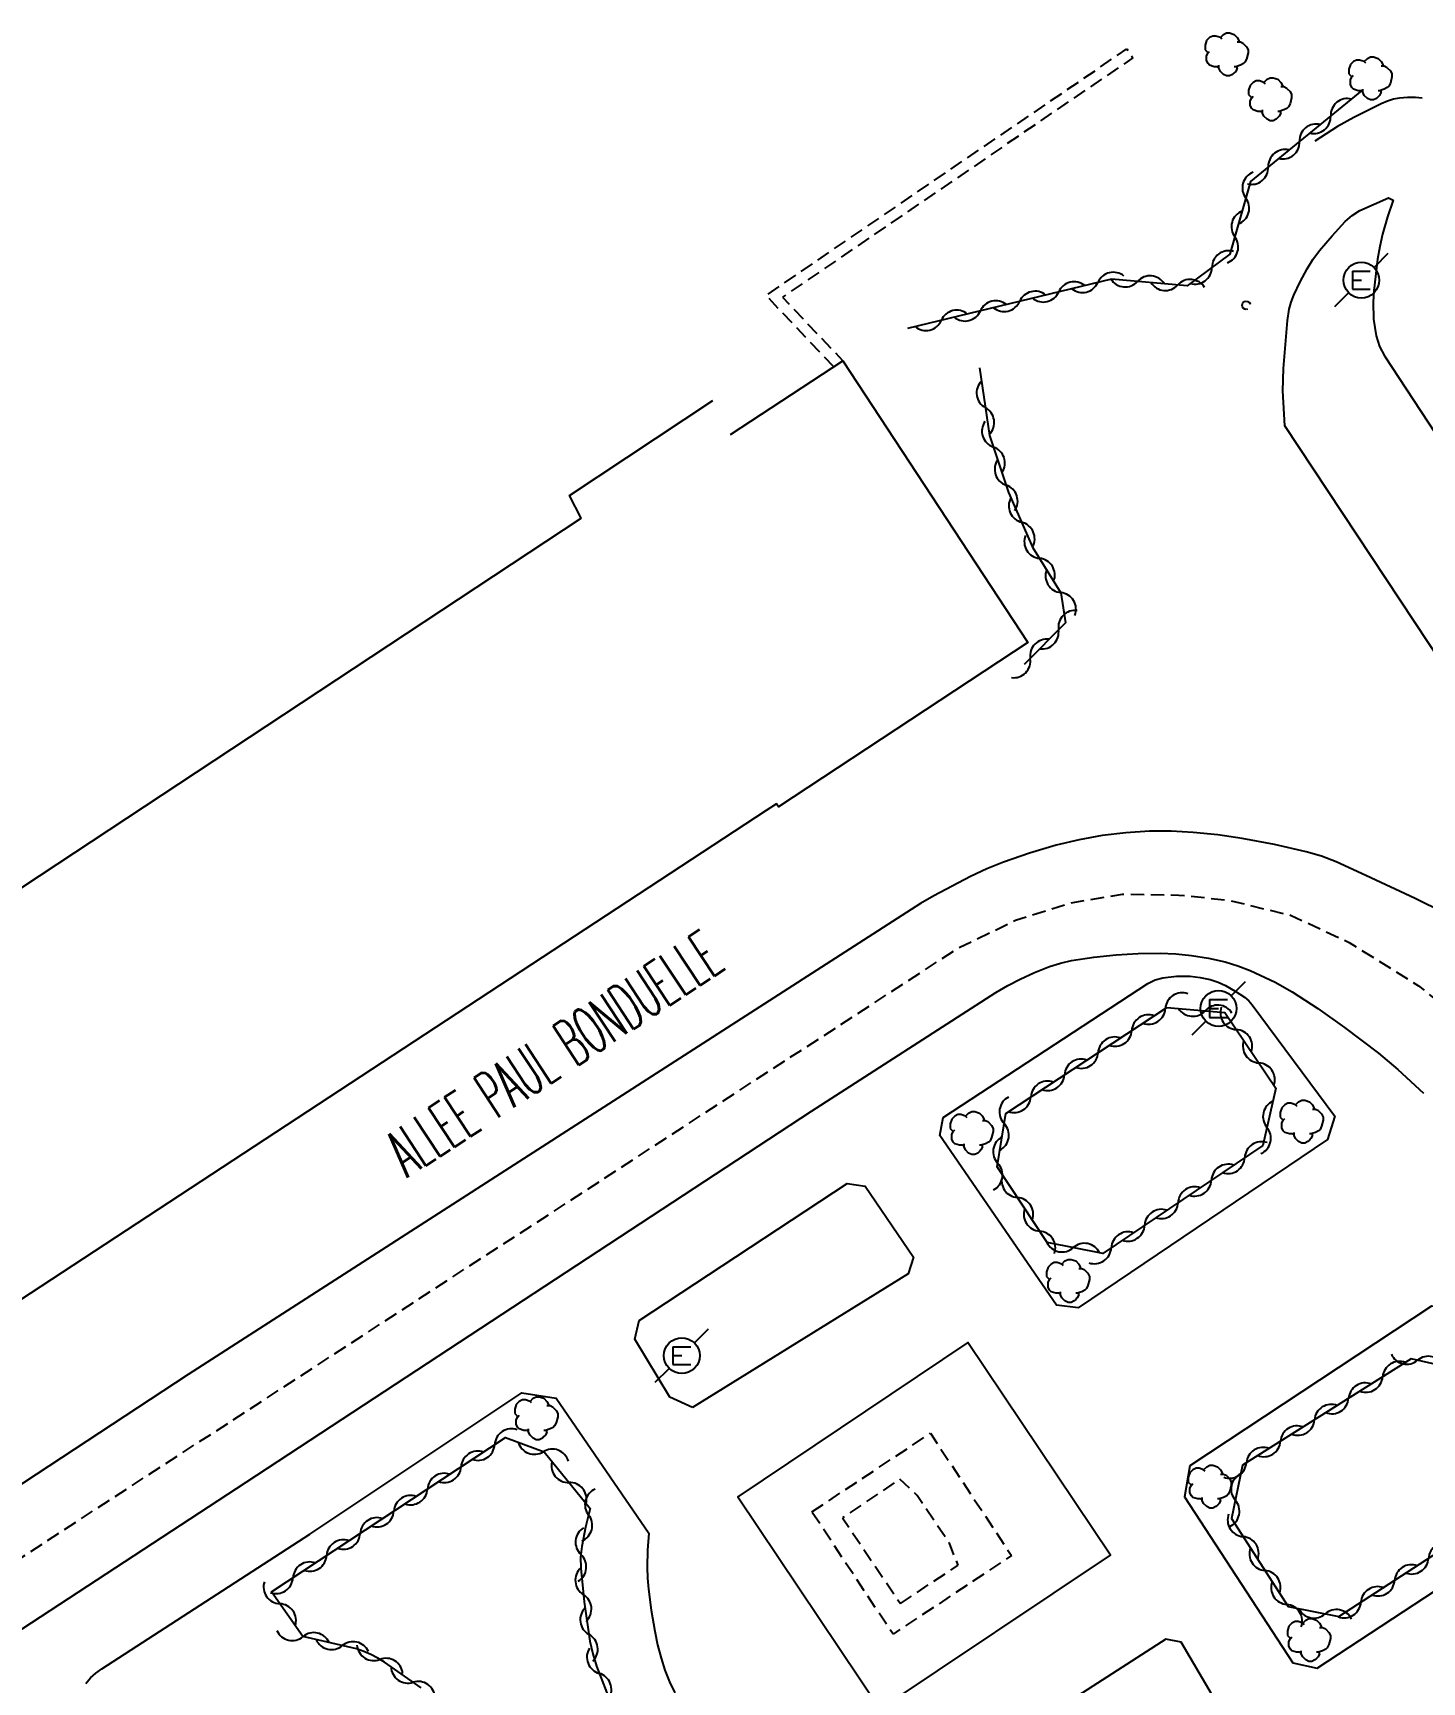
# Model space of a CAD drawing. Header units: millimetres. Extents: x 80000 to 81000, y 144000 to 145000.
# Drawn here: x 80529.8 to 80581.5, y 144084 to 144145.5 of the extents above; entities that cross this region are included whole.
import ezdxf
from ezdxf.enums import TextEntityAlignment as Align

# ---------------------------------------------------------------- set-up
doc = ezdxf.new("R2010")
doc.units = ezdxf.units.MM
doc.linetypes.add('DASHED', pattern=[0.75, 0.5, -0.25])
doc.layers.get('0').update_dxf_attribs({"linetype": 'CONTINUOUS'})
for name, color, linetype in [('W0001', 6, 'DASHED'), ('W0008', 7, 'CONTINUOUS'), ('W0100', 7, 'CONTINUOUS'), ('W0112', 1, 'DASHED'), ('W0300', 7, 'CONTINUOUS'), ('W0310', 3, 'CONTINUOUS'), ('W0471', 7, 'CONTINUOUS'), ('W0989', 7, 'CONTINUOUS')]:
    doc.layers.add(name, color=color, linetype=linetype)
doc.styles.get("Standard").update_dxf_attribs({"font": 'romans.shx', "width": 0.85})

# ---------------------------------------------------------------- blocks, each defined once
blk = doc.blocks.new('T471')
for p, q in [((0.500001, 0.500001), (1.000002, 1.000002)), ((-0.333334, 0.333334), (-0.333334, -0.333334)), ((-0.333334, 0.333334), (0.333334, 0.333334)), ((-0.333334, 0), (0, 0)), ((-0.500001, -0.500001), (-1.000002, -1.000002)), ((-0.333334, -0.333334), (0.333334, -0.333334))]:
    blk.add_line(p, q)
blk.add_ellipse((0, 0), major_axis=(0.471405, 0.471405), ratio=1, start_param=5.497787144, end_param=11.780972451)
blk = doc.blocks.new('T300')
for p, q in [((-0.686, 0.629), (-0.8, 0.514)), ((-0.571, 0.686), (-0.686, 0.629)), ((-0.457, 0.686), (-0.571, 0.686)), ((-0.286, 0.629), (-0.457, 0.686)), ((-0.286, 0.629), (-0.171, 0.743)), ((-0.229, 0.571), (-0.286, 0.629)), ((-0.171, 0.743), (-0.057, 0.8)), ((-0.057, 0.8), (0.057, 0.8)), ((0.057, 0.8), (0.229, 0.743)), ((0.229, 0.743), (0.343, 0.629)), ((0.343, 0.629), (0.4, 0.514)), ((-0.8, 0.514), (-0.857, 0.343)), ((-0.857, 0.343), (-0.857, 0.171)), ((-0.857, 0.171), (-0.743, 0.057)), ((-0.8, -0.057), (-0.743, 0.057)), ((-0.743, 0.057), (-0.686, 0.114)), ((0.457, 0.457), (0.343, 0.457)), ((0.4, 0.514), (0.4, 0.457)), ((0.571, 0.4), (0.457, 0.457)), ((0.571, 0.4), (0.686, 0.286)), ((0.686, 0.286), (0.743, 0.171)), ((0.743, 0.057), (0.686, -0.171)), ((0.743, 0.171), (0.743, 0.057)), ((-0.8, -0.171), (-0.8, -0.057)), ((-0.8, -0.229), (-0.8, -0.171)), ((-0.743, -0.343), (-0.8, -0.229)), ((-0.686, -0.4), (-0.743, -0.343)), ((-0.514, -0.457), (-0.686, -0.4)), ((-0.4, -0.457), (-0.514, -0.457)), ((-0.4, -0.457), (-0.343, -0.457)), ((-0.343, -0.457), (-0.343, -0.4)), ((-0.343, -0.514), (-0.343, -0.457)), ((-0.286, -0.629), (-0.343, -0.514)), ((0.286, -0.457), (0.229, -0.457)), ((0.457, -0.4), (0.286, -0.457)), ((0.343, -0.514), (0.286, -0.629)), ((0.343, -0.514), (0.343, -0.457)), ((0.571, -0.343), (0.457, -0.4)), ((0.629, -0.286), (0.571, -0.343)), ((0.686, -0.171), (0.629, -0.286)), ((-0.171, -0.743), (-0.286, -0.629)), ((-0.057, -0.8), (-0.171, -0.743)), ((0.057, -0.8), (-0.057, -0.8)), ((0.171, -0.743), (0.057, -0.8)), ((0.229, -0.686), (0.171, -0.743)), ((0.286, -0.629), (0.229, -0.686))]:
    blk.add_line(p, q)
blk = doc.blocks.new('t310o')
at = {"color": 0, "linetype": 'Continuous'}
for centre, start, end in [((-0.5, 0.375), 216.8699, 323.1304), ((0.5, -0.375), 36.8699, 143.1303)]:
    blk.add_arc(centre, 0.625, start, end, dxfattribs=at)

msp = doc.modelspace()

# ---------------------------------------------------------------- linework, layer by layer
at = {"layer": 'W0001', "flags": 128}
msp.add_lwpolyline([(80542.656, 144055.11), (80523.52, 144084.899), (80564.218, 144111.376), (80566.355, 144112.415), (80568.382, 144113.053), (80570.333, 144113.39), (80572.435, 144113.353), (80574.274, 144113.165), (80576.6, 144112.602), (80578.777, 144111.59), (80581.366, 144109.977), (80582.68, 144108.908), (80588.076, 144105.394), (80590.116, 144100.4), (80592.743, 144096.874), (80601.947, 144086.088), (80604.535, 144078.943), (80618.259, 144074.438), (80620.963, 144072.902), (80623.503, 144071.063), (80626.363, 144068.825), (80629.442, 144065.927), (80631.782, 144063.309), (80634.922, 144059.532), (80647.286, 144045.726), (80653.053, 144039.15), (80658.872, 144032.515), (80665.879, 144024.645), (80668.119, 144022.147), (80669.339, 144020.328), (80670.659, 144017.87), (80671.639, 144015.432), (80672.543, 144013.101), (80673.782, 144009.543), (80674.922, 144007.185), (80676.542, 144004.467), (80678.946, 144002.658), (80685.991, 144000)], dxfattribs=at)
at = {"layer": 'W0008', "flags": 128}
for points in [[(80581.503, 144143.033), (80581.249, 144143.058), (80580.952, 144143.061), (80580.657, 144143.036), (80580.43, 144142.994), (80580.21, 144142.925), (80579.976, 144142.823), (80578.951, 144142.314), (80578.342, 144141.975), (80577.496, 144141.43)], [(80588.732, 144112.153), (80576.379, 144130.834), (80576.312, 144132.128), (80576.332, 144132.969), (80576.481, 144134.746), (80576.55, 144135.174), (80576.623, 144135.44), (80576.722, 144135.698), (80576.955, 144136.194), (80577.213, 144136.678), (80577.429, 144137.029), (80577.675, 144137.36), (80578.141, 144137.911), (80578.634, 144138.441), (80578.891, 144138.668), (80579.178, 144138.854), (80580.24, 144139.321), (80580.418, 144139.239), (80580.207, 144138.609), (80580.024, 144137.97), (80579.918, 144137.508), (80579.841, 144137.04), (80579.698, 144135.851), (80579.669, 144135.431), (80579.689, 144134.801), (80579.783, 144134.178), (80579.904, 144133.789), (80580.095, 144133.43), (80586.319, 144123.958)], [(80582.316, 144112.695), (80581.233, 144113.23), (80579.407, 144114.086), (80578.292, 144114.586), (80577.745, 144114.798), (80577.183, 144114.964), (80575.994, 144115.239), (80574.795, 144115.465), (80573.887, 144115.597), (80572.974, 144115.687), (80572.156, 144115.728), (80571.338, 144115.726), (80570.459, 144115.675), (80569.585, 144115.571), (80568.719, 144115.414), (80567.864, 144115.205), (80566.876, 144114.909), (80565.901, 144114.576), (80565.279, 144114.329), (80564.674, 144114.044), (80563.311, 144113.329), (80562.811, 144113.034), (80535.541, 144095.49), (80517.133, 144083.389)], [(80519.598, 144079.647), (80537.705, 144091.486), (80558.756, 144105.308), (80565.626, 144109.718), (80566.067, 144109.983), (80566.523, 144110.222), (80567.063, 144110.469), (80567.615, 144110.688), (80568.023, 144110.818), (80568.442, 144110.911), (80569.269, 144111.037), (80570.101, 144111.125), (80570.919, 144111.174), (80571.738, 144111.187), (80572.327, 144111.164), (80572.914, 144111.106), (80573.544, 144111.003), (80574.168, 144110.863), (80574.637, 144110.722), (80575.095, 144110.545), (80576.02, 144110.109), (80576.655, 144109.748), (80577.614, 144109.123), (80578.604, 144108.424), (80579.874, 144107.461), (80580.596, 144106.861), (80581.549, 144105.973)], [(80531.723, 144083.992), (80531.905, 144084.192), (80532.106, 144084.371), (80532.324, 144084.53), (80540.068, 144089.553), (80547.968, 144094.814), (80549.246, 144094.616), (80552.692, 144089.59), (80552.65, 144088.958), (80552.633, 144088.324), (80552.644, 144087.914), (80552.68, 144087.506), (80552.788, 144086.719), (80552.919, 144085.936), (80553.024, 144085.427), (80553.151, 144084.925), (80553.29, 144084.483), (80553.46, 144084.052), (80553.66, 144083.634)]]:
    msp.add_lwpolyline(points, dxfattribs=at)
for points in [[(80568.692, 144097.976), (80567.879, 144098.076), (80563.538, 144104.392), (80563.659, 144105.072), (80571.28, 144110.055), (80571.549, 144110.194), (80571.841, 144110.275), (80572.35, 144110.331), (80572.863, 144110.326), (80573.235, 144110.282), (80573.602, 144110.204), (80573.896, 144110.11), (80574.178, 144109.983), (80574.539, 144109.777), (80574.885, 144109.546), (80575.038, 144109.415), (80575.17, 144109.263), (80578.241, 144105.117), (80577.976, 144104.247)], [(80554.327, 144094.26), (80553.473, 144094.654), (80552.175, 144096.808), (80552.335, 144097.512), (80560.078, 144102.604), (80560.758, 144102.514), (80562.552, 144099.867), (80562.355, 144099.242)], [(80582.787, 144087.972), (80585.61, 144089.822), (80585.925, 144090.065), (80586.199, 144090.354), (80586.444, 144090.705), (80586.637, 144091.088), (80586.731, 144091.371), (80586.782, 144091.664), (80586.787, 144091.926), (80586.747, 144092.185), (80586.656, 144092.51), (80586.543, 144092.827), (80586.46, 144093.001), (80586.357, 144093.163), (80582.879, 144097.899), (80581.846, 144098.038), (80572.85, 144092.09), (80572.643, 144090.934), (80576.686, 144084.753), (80577.584, 144084.563)], [(80561.313, 144083.028), (80569.889, 144088.771), (80564.583, 144096.681), (80556.007, 144090.937)], [(80573.809, 144081.895), (80574.108, 144082.817), (80572.529, 144085.522), (80571.951, 144085.633), (80563.936, 144080.474), (80563.621, 144079.696), (80563.727, 144078.859), (80565.654, 144076.668)]]:
    msp.add_lwpolyline(points, close=True, dxfattribs=at)
at = {"layer": 'W0100', "flags": 128}
msp.add_lwpolyline([(80555.743, 144130.505), (80559.921, 144133.251), (80566.817, 144122.761), (80557.528, 144116.633), (80557.451, 144116.751), (80557.063, 144116.497), (80513.351, 144087.827)], dxfattribs=at)
at = {"layer": 'W0100'}
msp.add_lwpolyline([(80494.998, 144115.354), (80500.767, 144119.661), (80505.415, 144122.715), (80516.905, 144106.204), (80519.085, 144107.827), (80519.578, 144107.195), (80550.17, 144127.387), (80549.747, 144128.231), (80555.076, 144131.769)], dxfattribs=at)
at = {"layer": 'W0112', "flags": 128}
msp.add_lwpolyline([(80559.581, 144133.028), (80557.062, 144135.685), (80570.499, 144144.866), (80570.725, 144144.536), (80557.675, 144135.619), (80559.921, 144133.251)], dxfattribs=at)
for points in [[(80574.804, 144135.258), (80574.792, 144135.317), (80574.804, 144135.377), (80574.838, 144135.428), (80574.888, 144135.462), (80574.948, 144135.474), (80575.008, 144135.462), (80575.059, 144135.429), (80575.093, 144135.378), (80575.105, 144135.318), (80575.093, 144135.258), (80575.059, 144135.207), (80575.009, 144135.173), (80574.949, 144135.161), (80574.889, 144135.173), (80574.838, 144135.207)], [(80558.771, 144090.381), (80563.184, 144093.306), (80566.204, 144088.749), (80561.791, 144085.823)], [(80562.064, 144086.965), (80564.214, 144088.391), (80563.89, 144089.208), (80562.692, 144090.991), (80562.046, 144091.602), (80559.906, 144090.154)]]:
    msp.add_lwpolyline(points, close=True, dxfattribs=at)
at = {"layer": 'W0310', "flags": 128}
for points in [[(80579.254, 144143.317), (80575.107, 144139.931), (80574.34, 144137.228), (80572.743, 144136.044), (80569.932, 144136.295), (80562.329, 144134.452)], [(80565.009, 144132.989), (80565.388, 144130.463), (80566.097, 144128.345), (80566.991, 144126.311), (80568.044, 144124.61), (80568.21, 144123.496), (80566.679, 144121.937)], [(80544.216, 144083.819), (80542.849, 144084.776), (80542.603, 144084.928), (80542.348, 144085.062), (80542.084, 144085.177), (80541.813, 144085.274), (80539.804, 144085.737), (80538.641, 144087.398), (80547.363, 144093.152), (80548.793, 144092.609), (80550.515, 144090.505), (80550.334, 144089.804), (80550.198, 144089.094), (80550.157, 144088.691), (80550.162, 144088.286), (80550.285, 144087.032), (80550.505, 144085.567), (80550.606, 144085.095), (80550.742, 144084.631), (80551.307, 144083.19)]]:
    msp.add_lwpolyline(points, dxfattribs=at)
for points in [[(80576.052, 144106.161), (80575.564, 144104.027), (80569.611, 144100.006), (80567.534, 144100.409), (80565.673, 144103.224), (80565.993, 144105.222), (80571.991, 144109.166), (80574.146, 144108.982)], [(80584.895, 144090.704), (80585.334, 144092.295), (80583.181, 144095.604), (80581.09, 144096.08), (80574.807, 144092.114), (80574.399, 144090.129), (80576.503, 144086.856), (80578.401, 144086.48)]]:
    msp.add_lwpolyline(points, close=True, dxfattribs=at)

# ---------------------------------------------------------------- block references
at = {"layer": 'W0300'}
for p in [(80574.27, 144144.661), (80579.628, 144143.767), (80575.892, 144142.993), (80577.07, 144104.912), (80564.778, 144104.488), (80568.367, 144098.98), (80548.559, 144093.866), (80573.647, 144091.319), (80577.336, 144085.605)]:
    msp.add_blockref('T300', p, dxfattribs=at)
at = {"layer": 'W0310'}
for p, rotation in [((80578.092, 144142.368), 219.2300038158172), ((80576.93, 144141.419), 219.2300038158172), ((80575.768, 144140.471), 219.2300038158172), ((80574.93, 144139.309), 254.1524080058626), ((80574.521, 144137.866), 254.1524080058626), ((80573.667, 144136.73), 216.5572512198374), ((80567.962, 144135.818), 193.6252109112449), ((80569.42, 144136.171), 193.6252109112449), ((80570.901, 144136.209), 174.8973317349665), ((80572.395, 144136.075), 174.8973317349665), ((80565.046, 144135.111), 193.6252109112449), ((80566.504, 144135.464), 193.6252109112449), ((80563.588, 144134.758), 193.6252109112449), ((80565.232, 144131.505), 278.5476357809511), ((80565.53, 144130.04), 288.4961454348534), ((80566.006, 144128.618), 288.4961454348534), ((80566.585, 144127.235), 293.724237221673), ((80567.249, 144125.894), 301.7685941009141), ((80568.039, 144124.618), 301.7685941009141), ((80567.955, 144123.236), 225.517753440909), ((80566.904, 144122.166), 225.517753440909), ((80571.936, 144109.13), 33.32297617584275), ((80573.42, 144109.044), 355.1245806454839), ((80574.578, 144108.343), 304.0325584517852), ((80570.683, 144108.306), 33.32297617584275), ((80569.429, 144107.482), 33.32297617584275), ((80575.417, 144107.1), 304.0325584517852), ((80568.176, 144106.658), 33.32297617584275), ((80566.922, 144105.834), 33.32297617584275), ((80565.931, 144104.84), 80.91519489303072), ((80575.718, 144104.698), 257.1330642014678), ((80565.695, 144103.359), 80.91519489303072), ((80574.892, 144103.573), 214.0379643536243), ((80566.425, 144102.086), 123.4666564036165), ((80573.649, 144102.733), 214.0379643536243), ((80572.406, 144101.894), 214.0379643536243), ((80567.252, 144100.835), 123.4666564036165), ((80571.163, 144101.054), 214.0379643536243), ((80568.504, 144100.22), 169.0201115134619), ((80569.92, 144100.215), 214.0379643536243), ((80581.327, 144096.026), 167.1953288905485), ((80580.027, 144095.409), 212.2626668334796), ((80578.758, 144094.608), 212.2626668334796), ((80577.49, 144093.807), 212.2626668334796), ((80576.222, 144093.007), 212.2626668334796), ((80546.955, 144092.883), 33.41562598527022), ((80548.765, 144092.619), 339.2185957423528), ((80545.703, 144092.056), 33.41562598527022), ((80574.953, 144092.206), 212.2626668334796), ((80544.451, 144091.23), 33.41562598527022), ((80549.724, 144091.471), 309.3048503208796), ((80550.453, 144090.262), 255.4805892341031), ((80574.539, 144090.814), 258.3785427774492), ((80543.199, 144090.404), 33.41562598527022), ((80541.947, 144089.578), 33.41562598527022), ((80574.832, 144089.456), 302.7442715645087), ((80540.695, 144088.752), 33.41562598527022), ((80550.167, 144088.791), 264.2247100960288), ((80575.643, 144088.194), 302.7442715645087), ((80581.733, 144088.647), 33.0441395830081), ((80539.443, 144087.926), 33.41562598527022), ((80550.259, 144087.297), 275.6023844254582), ((80580.476, 144087.829), 33.0441395830081), ((80538.951, 144086.955), 124.9937175921714), ((80576.455, 144086.932), 302.7442715645087), ((80579.218, 144087.011), 33.0441395830081), ((80577.886, 144086.582), 348.7726440108843), ((80550.468, 144085.812), 278.516493026376), ((80539.817, 144085.734), 167.0124272075945), ((80541.278, 144085.397), 167.0124272075945), ((80542.677, 144084.882), 148.2588397234738), ((80550.847, 144084.365), 291.4096985410138), ((80543.913, 144084.032), 145.0182135256138)]:
    msp.add_blockref('t310o', p, dxfattribs=dict(at, rotation=rotation))
at = {"layer": 'W0471'}
for p in [(80579.235, 144136.255), (80573.916, 144109.129), (80553.923, 144096.198)]:
    msp.add_blockref('T471', p, dxfattribs=at)

# ---------------------------------------------------------------- texts
at = {"layer": 'W0989', "width": 0.5}
msp.add_text('ALLEE PAUL BONDUELLE', height=1.75, rotation=33.3358, dxfattribs=at).set_placement((80549.173, 144107.458), align=Align.MIDDLE)

doc.saveas('drawing.dxf')
